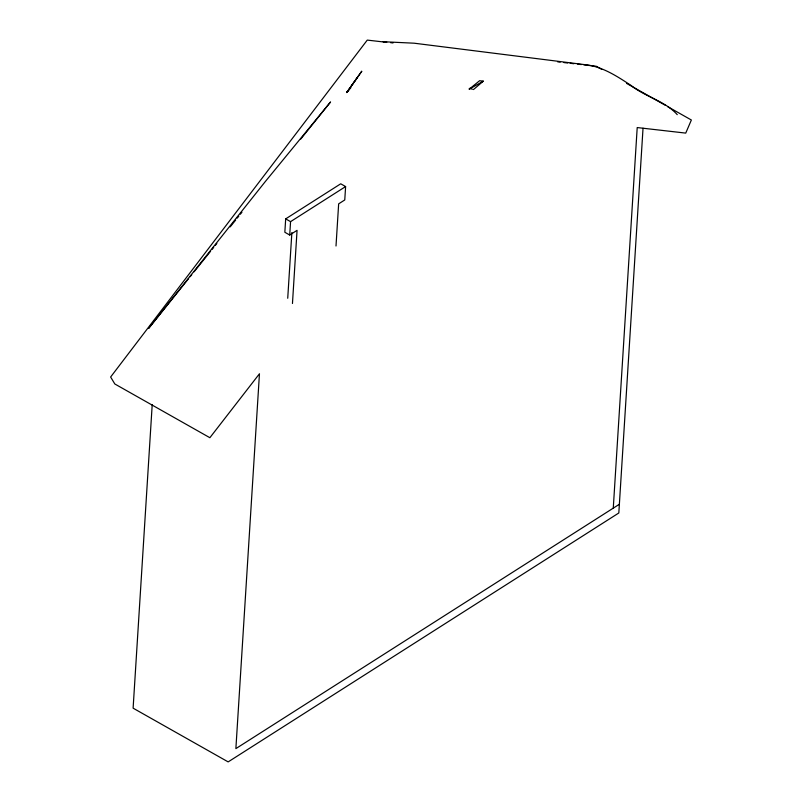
<?xml version="1.0" encoding="UTF-8"?>
<svg xmlns="http://www.w3.org/2000/svg" width="802" height="802" viewBox="0 0 802 802"><rect width="100%" height="100%" fill="white"/><g stroke="black" fill="none" stroke-linecap="round" stroke-linejoin="round"><path stroke-width="1.2" d="M152.21 404.649L133.112 708.166L228.159 761.9L618.823 512.979L643.034 128.22M336.008 246.003L338.655 203.848L344.77 199.949L345.612 186.565L340.73 183.798L285.682 218.876L284.84 232.269L289.722 235.026L297.061 230.354L292.459 303.497M289.722 235.026L290.565 221.643L345.612 186.565M287.728 298.264L291.868 232.55M613.269 508.157L637.209 127.558L685.74 133.102L691.364 120.009L667.595 106.576M469.26 89.142L479.616 80.701L483.305 81.172L469.26 89.142L469.431 88.3M357.03 77.914L346.765 92.511L350.815 87.789M188.61 278.625L148.611 328.409L265.312 181.553L330.554 101.964L300.76 139.057M190.174 276.68L191.748 274.725M194.104 271.798L210.565 251.297M212.139 249.342L213.703 247.397M215.277 245.442L216.841 243.487M230.174 226.896L235.668 220.069M237.232 218.114L238.806 216.159M240.369 214.214L241.933 212.259M473.471 89.563L483.305 81.172L481.17 82.265M619.375 504.257L235.878 748.617L259.457 373.772L209.873 437.712L114.826 383.978L110.636 377.01L367.266 40.1L384.689 42.095M557.721 61.864L560.207 62.155M563.946 62.576L567.676 63.007M570.172 63.288L573.901 63.719M577.64 64.14L581.37 64.571M583.866 64.852L596.307 66.275L601.711 69.333M386.805 42.185L383.085 41.714L414.153 43.198L584.036 64.561C601.741 66.075 616.708 76.04 631.144 85.503C645.47 97.072 664.748 100.721 677.259 114.656M390.524 42.646L393.01 42.957M470.433 88.611L472.458 89.243M626.552 83.378L665.439 105.353M285.682 218.876L290.565 221.643M361.722 71.298L346.765 92.511L361.722 71.298"/></g></svg>
